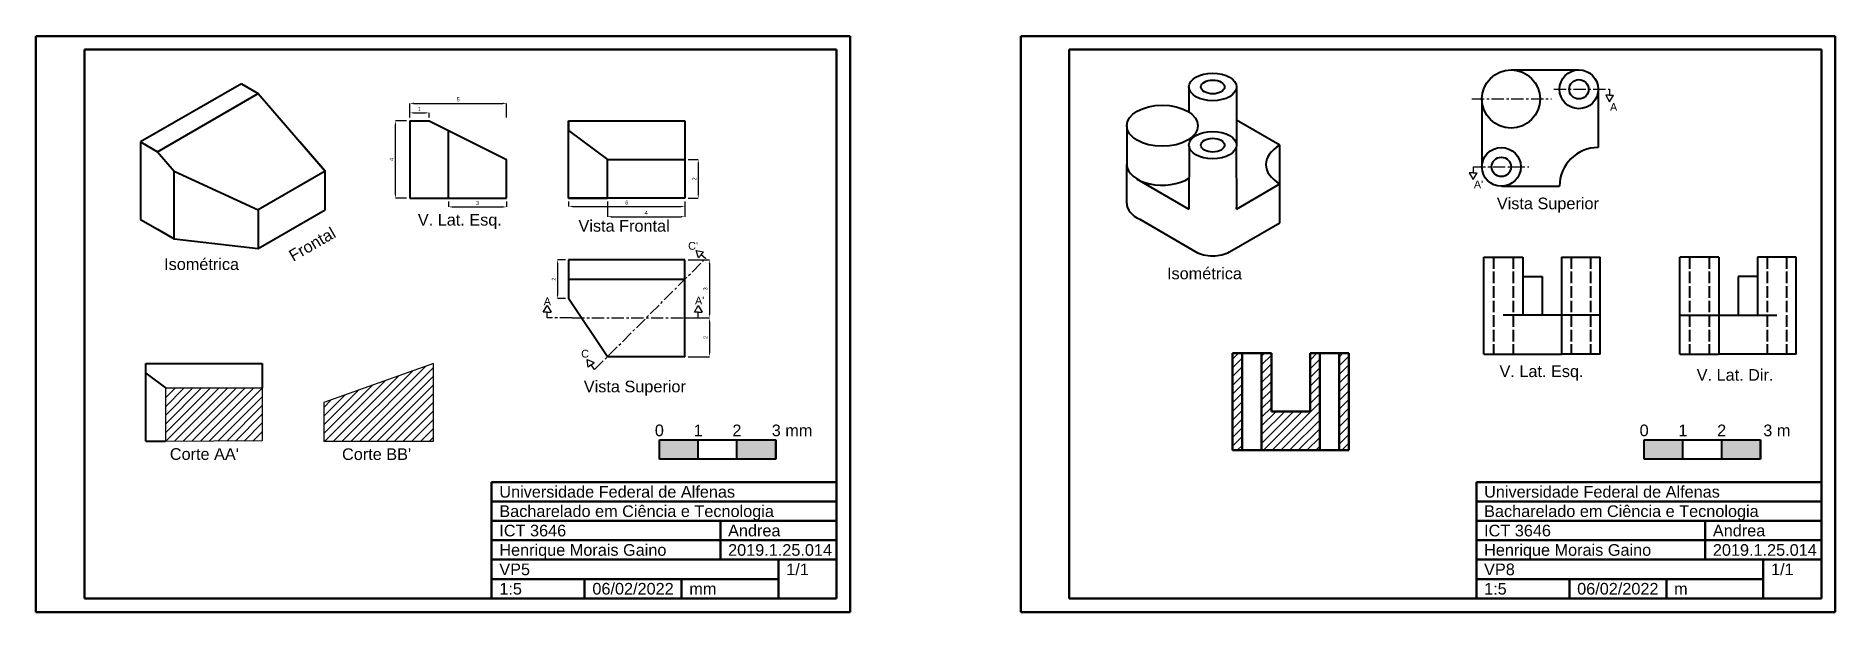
# Model space of a CAD drawing. Header units: millimetres. Extents: x 20.2 to 113, y 13.2 to 42.9.
import ezdxf
from ezdxf.enums import TextEntityAlignment as Align

# ---------------------------------------------------------------- set-up
doc = ezdxf.new("R2010")
doc.units = ezdxf.units.MM
doc.linetypes.add('ACAD_ISO02W100', pattern=[15, 12, -3])
doc.linetypes.add('CENTER', pattern=[50.8, 31.75, -6.35, 6.35, -6.35])
doc.layers.get('0').update_dxf_attribs({"lineweight": 50})
for name, color, linetype, lineweight in [('ARESTA', 6, 'Continuous', 40), ('ARESTA NV', 6, 'ACAD_ISO02W100', 40), ('COTAS', 1, 'Continuous', 15), ('EIXOS', 5, 'CENTER', 30), ('HACHURA', 3, 'CENTER', 15), ('TEXTO', 4, 'Continuous', 30)]:
    doc.layers.add(name, color=color, linetype=linetype, lineweight=lineweight)
doc.styles.get("Standard").update_dxf_attribs({"font": 'arial.ttf'})
doc.styles.add('style1', font='arial.ttf', dxfattribs={"height": 0.6})
doc.styles.add('style1-5 cota', font='arial.ttf', dxfattribs={"height": 1})
doc.dimstyles.new('Copy of cota 1-5', dxfattribs={"dimtxt": 0.2, "dimasz": 0.2, "dimexe": 0, "dimexo": 0.1625, "dimgap": 0.1, "dimtad": 1, "dimtxsty": 'Standard', "dimcen": 0.09, "dimclrd": 256, "dimclre": 256, "dimclrt": 256, "dimadec": 0, "dimazin": 0, "dimtfac": 1, "dimtmove": 0, "dimatfit": 3, "dimfxl": 1, "dimarcsym": 0})

# ---------------------------------------------------------------- blocks, each defined once
blk = doc.blocks.new('*D48')
at = {"layer": 'COTAS', "lineweight": -2, "transparency": 16777216}
for p, q in [((39.438, 38.666), (39.438, 39.399)), ((39.638, 39.399), (44.238, 39.399)), ((44.438, 38.666), (44.438, 39.399))]:
    blk.add_line(p, q, dxfattribs=at)
at = {"layer": 'COTAS', "transparency": 16777216}
for points in [[(39.638, 39.433), (39.638, 39.366), (39.438, 39.399)], [(44.238, 39.433), (44.238, 39.366), (44.438, 39.399)]]:
    blk.add_solid(points, dxfattribs=at)
at = {"layer": 'Defpoints', "color": 0, "transparency": 16777216}
for p in [(44.438, 39.399), (39.438, 38.503), (44.438, 38.503)]:
    blk.add_point(p, dxfattribs=at)
at = {"layer": 'COTAS', "transparency": 16777216, "insert": (41.938, 39.601), "char_height": 0.2, "attachment_point": 5}
blk.add_mtext('5', dxfattribs=at)
blk = doc.blocks.new('*D49')
at = {"layer": 'COTAS', "lineweight": -2, "transparency": 16777216}
for p, q in [((41.438, 34.341), (41.438, 34.057)), ((44.438, 34.341), (44.438, 34.057)), ((41.638, 34.057), (44.238, 34.057))]:
    blk.add_line(p, q, dxfattribs=at)
at = {"layer": 'COTAS', "transparency": 16777216}
for points in [[(41.638, 34.09), (41.638, 34.024), (41.438, 34.057)], [(44.238, 34.09), (44.238, 34.024), (44.438, 34.057)]]:
    blk.add_solid(points, dxfattribs=at)
at = {"layer": 'Defpoints', "color": 0, "transparency": 16777216}
for p in [(41.438, 34.503), (44.438, 34.503), (44.438, 34.057)]:
    blk.add_point(p, dxfattribs=at)
at = {"layer": 'COTAS', "transparency": 16777216, "insert": (42.938, 34.259), "char_height": 0.2, "attachment_point": 5}
blk.add_mtext('3', dxfattribs=at)
blk = doc.blocks.new('*D50')
at = {"layer": 'COTAS', "lineweight": -2, "transparency": 16777216}
for p, q in [((47.635, 34.341), (47.635, 34.082)), ((53.635, 34.341), (53.635, 34.082)), ((47.835, 34.082), (53.435, 34.082))]:
    blk.add_line(p, q, dxfattribs=at)
at = {"layer": 'COTAS', "transparency": 16777216}
for points in [[(47.835, 34.115), (47.835, 34.048), (47.635, 34.082)], [(53.435, 34.115), (53.435, 34.048), (53.635, 34.082)]]:
    blk.add_solid(points, dxfattribs=at)
at = {"layer": 'Defpoints', "color": 0, "transparency": 16777216}
for p in [(47.635, 34.503), (53.635, 34.503), (53.635, 34.082)]:
    blk.add_point(p, dxfattribs=at)
at = {"layer": 'COTAS', "transparency": 16777216, "insert": (50.635, 34.284), "char_height": 0.2, "attachment_point": 5}
blk.add_mtext('6', dxfattribs=at)
blk = doc.blocks.new('*D51')
at = {"layer": 'COTAS', "lineweight": -2, "transparency": 16777216}
for p, q in [((39.275, 38.503), (38.708, 38.503)), ((38.708, 34.703), (38.708, 38.303)), ((39.275, 34.503), (38.708, 34.503))]:
    blk.add_line(p, q, dxfattribs=at)
at = {"layer": 'COTAS', "transparency": 16777216}
for points in [[(38.675, 38.303), (38.741, 38.303), (38.708, 38.503)], [(38.675, 34.703), (38.741, 34.703), (38.708, 34.503)]]:
    blk.add_solid(points, dxfattribs=at)
at = {"layer": 'Defpoints', "color": 0, "transparency": 16777216}
for p in [(38.708, 38.503), (39.438, 38.503), (39.438, 34.503)]:
    blk.add_point(p, dxfattribs=at)
at = {"layer": 'COTAS', "transparency": 16777216, "insert": (38.508, 36.503), "char_height": 0.2, "attachment_point": 5, "rotation": 90}
blk.add_mtext('4', dxfattribs=at)
blk = doc.blocks.new('*D52')
at = {"layer": 'COTAS', "lineweight": -2, "transparency": 16777216}
for p, q in [((53.798, 36.503), (54.322, 36.503)), ((54.322, 36.303), (54.322, 34.703)), ((53.798, 34.503), (54.322, 34.503))]:
    blk.add_line(p, q, dxfattribs=at)
at = {"layer": 'COTAS', "transparency": 16777216}
for points in [[(54.289, 36.303), (54.356, 36.303), (54.322, 36.503)], [(54.289, 34.703), (54.356, 34.703), (54.322, 34.503)]]:
    blk.add_solid(points, dxfattribs=at)
at = {"layer": 'Defpoints', "color": 0, "transparency": 16777216}
for p in [(53.635, 36.503), (53.635, 34.503), (54.322, 34.503)]:
    blk.add_point(p, dxfattribs=at)
at = {"layer": 'COTAS', "transparency": 16777216, "insert": (54.122, 35.503), "char_height": 0.2, "attachment_point": 5, "rotation": 90}
blk.add_mtext('2', dxfattribs=at)
blk = doc.blocks.new('*D53')
at = {"layer": 'COTAS', "lineweight": -2, "transparency": 16777216}
for p, q in [((49.635, 34.341), (49.635, 33.554)), ((53.635, 34.341), (53.635, 33.554)), ((49.835, 33.554), (53.435, 33.554))]:
    blk.add_line(p, q, dxfattribs=at)
at = {"layer": 'COTAS', "transparency": 16777216}
for points in [[(49.835, 33.588), (49.835, 33.521), (49.635, 33.554)], [(53.435, 33.588), (53.435, 33.521), (53.635, 33.554)]]:
    blk.add_solid(points, dxfattribs=at)
at = {"layer": 'Defpoints', "color": 0, "transparency": 16777216}
for p in [(49.635, 34.503), (53.635, 34.503), (53.635, 33.554)]:
    blk.add_point(p, dxfattribs=at)
at = {"layer": 'COTAS', "transparency": 16777216, "insert": (51.635, 33.754), "char_height": 0.2, "attachment_point": 5}
blk.add_mtext('4', dxfattribs=at)
blk = doc.blocks.new('*D54')
at = {"layer": 'COTAS', "lineweight": -2, "transparency": 16777216}
for p, q in [((39.438, 38.666), (39.438, 38.908)), ((39.638, 38.908), (40.238, 38.908)), ((40.438, 38.666), (40.438, 38.908))]:
    blk.add_line(p, q, dxfattribs=at)
at = {"layer": 'COTAS', "transparency": 16777216}
for points in [[(39.638, 38.941), (39.638, 38.874), (39.438, 38.908)], [(40.238, 38.941), (40.238, 38.874), (40.438, 38.908)]]:
    blk.add_solid(points, dxfattribs=at)
at = {"layer": 'Defpoints', "color": 0, "transparency": 16777216}
for p in [(39.438, 38.503), (40.438, 38.908), (40.438, 38.503)]:
    blk.add_point(p, dxfattribs=at)
at = {"layer": 'COTAS', "transparency": 16777216, "insert": (39.938, 39.108), "char_height": 0.2, "attachment_point": 5}
blk.add_mtext('1', dxfattribs=at)
blk = doc.blocks.new('*D56')
at = {"layer": 'COTAS', "lineweight": -2, "transparency": 16777216}
for p, q in [((47.473, 31.333), (47.066, 31.333)), ((47.066, 31.133), (47.066, 29.533)), ((47.473, 29.333), (47.066, 29.333))]:
    blk.add_line(p, q, dxfattribs=at)
at = {"layer": 'COTAS', "transparency": 16777216}
for points in [[(47.033, 31.133), (47.1, 31.133), (47.066, 31.333)], [(47.033, 29.533), (47.1, 29.533), (47.066, 29.333)]]:
    blk.add_solid(points, dxfattribs=at)
at = {"layer": 'Defpoints', "color": 0, "transparency": 16777216}
for p in [(47.635, 31.333), (47.066, 29.333), (47.635, 29.333)]:
    blk.add_point(p, dxfattribs=at)
at = {"layer": 'COTAS', "transparency": 16777216, "insert": (46.866, 30.333), "char_height": 0.2, "attachment_point": 5, "rotation": 90}
blk.add_mtext('2', dxfattribs=at)
blk = doc.blocks.new('*D103')
at = {"layer": 'COTAS', "lineweight": -2, "transparency": 16777216}
for p, q in [((53.798, 31.333), (54.894, 31.333)), ((54.894, 31.133), (54.894, 28.533)), ((53.798, 28.333), (54.894, 28.333))]:
    blk.add_line(p, q, dxfattribs=at)
at = {"layer": 'COTAS', "transparency": 16777216}
for points in [[(54.861, 31.133), (54.927, 31.133), (54.894, 31.333)], [(54.861, 28.533), (54.927, 28.533), (54.894, 28.333)]]:
    blk.add_solid(points, dxfattribs=at)
at = {"layer": 'Defpoints', "color": 0, "transparency": 16777216}
for p in [(53.635, 31.333), (53.635, 28.333), (54.894, 28.333)]:
    blk.add_point(p, dxfattribs=at)
at = {"layer": 'COTAS', "transparency": 16777216, "insert": (54.692, 29.833), "char_height": 0.2, "attachment_point": 5, "rotation": 90}
blk.add_mtext('3', dxfattribs=at)
blk = doc.blocks.new('*D104')
at = {"layer": 'COTAS', "lineweight": -2, "transparency": 16777216}
for p, q in [((53.798, 28.333), (54.897, 28.333)), ((54.897, 28.133), (54.897, 26.533)), ((53.798, 26.333), (54.897, 26.333))]:
    blk.add_line(p, q, dxfattribs=at)
at = {"layer": 'COTAS', "transparency": 16777216}
for points in [[(54.864, 28.133), (54.931, 28.133), (54.897, 28.333)], [(54.864, 26.533), (54.931, 26.533), (54.897, 26.333)]]:
    blk.add_solid(points, dxfattribs=at)
at = {"layer": 'Defpoints', "color": 0, "transparency": 16777216}
for p in [(53.635, 28.333), (53.635, 26.333), (54.897, 26.333)]:
    blk.add_point(p, dxfattribs=at)
at = {"layer": 'COTAS', "transparency": 16777216, "insert": (54.697, 27.333), "char_height": 0.2, "attachment_point": 5, "rotation": 90}
blk.add_mtext('2', dxfattribs=at)

msp = doc.modelspace()

# ---------------------------------------------------------------- hatches: boundary and pattern name
at = {"layer": 'ARESTA', "transparency": 33554687}
h = msp.add_hatch(color=256, dxfattribs=at)
h.dxf.hatch_style = 1
h.paths.add_polyline_path([(52.314, 22.056), (52.314, 21.056), (54.314, 21.056), (54.314, 22.056)])
h.paths.add_polyline_path([(56.314, 22.056), (56.314, 21.056), (58.314, 21.056), (58.314, 22.056)])
h = msp.add_hatch(color=256, dxfattribs=at)
h.dxf.hatch_style = 1
h.paths.add_polyline_path([(103.11, 22.056), (103.11, 21.056), (105.11, 21.056), (105.11, 22.056)])
h.paths.add_polyline_path([(107.11, 22.056), (107.11, 21.056), (109.11, 21.056), (109.11, 22.056)])
at = {"layer": 'HACHURA', "transparency": 33554687}
h = msp.add_hatch(dxfattribs=at)
h.set_pattern_fill('ANSI31', color=256, scale=0.1)
h.paths.add_polyline_path([(83.882, 26.51), (83.382, 26.51), (83.382, 21.51), (83.882, 21.51), (86.382, 21.51), (86.382, 26.51), (85.882, 26.51), (85.882, 25.51), (85.882, 23.51), (84.882, 23.51), (83.882, 23.51)])
h.paths.add_polyline_path([(87.882, 25.51), (87.882, 26.51), (87.382, 26.51), (87.382, 21.51), (87.882, 21.51), (87.882, 23.51)])
h.paths.add_polyline_path([(82.382, 26.51), (81.882, 26.51), (81.882, 21.51), (82.382, 21.51)])
h = msp.add_hatch(dxfattribs=at)
h.set_pattern_fill('ANSI31', color=256, scale=0.1)
h.set_pattern_definition([(45, (-0.8034, -4.4586), (-0.2245064, 0.2245064), [])])
h.paths.add_polyline_path([(40.665, 21.979), (40.665, 25.979), (35.005, 23.979), (35.005, 21.979)])

# ---------------------------------------------------------------- linework, layer by layer
at = {"transparency": 33554687}
for p, q in [((20.16, 13.171), (20.16, 42.871)), ((20.16, 42.871), (62.16, 42.871)), ((62.16, 42.871), (62.16, 13.171)), ((70.956, 13.171), (70.956, 42.871)), ((70.956, 42.871), (112.956, 42.871)), ((112.956, 42.871), (112.956, 13.171)), ((22.66, 13.871), (22.66, 42.171)), ((22.66, 42.171), (61.46, 42.171)), ((61.46, 42.171), (61.46, 13.871)), ((73.456, 13.871), (73.456, 42.171)), ((73.456, 42.171), (112.256, 42.171)), ((112.256, 42.171), (112.256, 13.871)), ((83.882, 26.51), (81.882, 26.51)), ((81.882, 21.51), (81.882, 26.51)), ((82.382, 26.51), (82.382, 21.51)), ((83.382, 26.51), (82.382, 26.51)), ((83.382, 21.51), (83.382, 26.51)), ((83.382, 26.51), (83.382, 26.51)), ((83.882, 26.51), (83.882, 23.51)), ((87.882, 26.51), (85.882, 26.51)), ((85.882, 25.51), (85.882, 26.51)), ((86.382, 21.51), (86.382, 26.51)), ((86.382, 26.51), (87.382, 26.51)), ((87.382, 26.51), (87.382, 21.51)), ((87.882, 26.51), (87.882, 23.51)), ((85.882, 23.51), (85.882, 25.51)), ((87.882, 25.51), (87.882, 21.51)), ((84.882, 23.51), (83.882, 23.51)), ((84.882, 23.51), (85.882, 23.51)), ((87.882, 23.51), (87.882, 21.51)), ((81.882, 21.51), (83.882, 21.51)), ((82.382, 21.51), (83.382, 21.51)), ((87.882, 21.51), (83.882, 21.51)), ((85.882, 21.51), (87.882, 21.51)), ((87.382, 21.51), (86.382, 21.51)), ((43.66, 13.871), (43.66, 19.871)), ((43.66, 19.871), (61.46, 19.871)), ((61.46, 19.871), (61.46, 13.871)), ((94.456, 13.871), (94.456, 19.871)), ((94.456, 19.871), (112.256, 19.871)), ((112.256, 19.871), (112.256, 13.871)), ((43.66, 18.871), (61.46, 18.871)), ((94.456, 18.871), (112.256, 18.871)), ((43.66, 17.871), (61.46, 17.871)), ((55.46, 17.871), (55.46, 15.871)), ((94.456, 17.871), (112.256, 17.871)), ((106.256, 17.871), (106.256, 15.871)), ((43.66, 16.871), (61.46, 16.871)), ((94.456, 16.871), (112.256, 16.871)), ((43.66, 15.871), (61.46, 15.871)), ((58.46, 15.871), (58.46, 13.871)), ((94.456, 15.871), (112.256, 15.871)), ((109.256, 15.871), (109.256, 13.871)), ((43.66, 14.871), (58.46, 14.871)), ((48.46, 14.871), (48.46, 13.871)), ((53.46, 14.871), (53.46, 13.871)), ((94.456, 14.871), (109.256, 14.871)), ((99.256, 14.871), (99.256, 13.871)), ((104.256, 14.871), (104.256, 13.871)), ((62.16, 13.171), (20.16, 13.171)), ((61.46, 13.871), (22.66, 13.871)), ((61.46, 13.871), (43.66, 13.871)), ((43.66, 13.871), (61.46, 13.871)), ((112.956, 13.171), (70.956, 13.171)), ((112.256, 13.871), (73.456, 13.871)), ((112.256, 13.871), (94.456, 13.871)), ((94.456, 13.871), (112.256, 13.871))]:
    msp.add_line(p, q, dxfattribs=at)
at = {"ltscale": 0.05, "transparency": 33554687}
for p, q in [((82.382, 26.51), (82.382, 21.51)), ((83.382, 26.51), (83.382, 21.51)), ((86.382, 26.51), (86.382, 21.51)), ((87.382, 26.51), (87.382, 21.51))]:
    msp.add_line(p, q, dxfattribs=at)
at = {"layer": 'ARESTA', "transparency": 33554687}
for p, q in [((30.753, 40.407), (25.557, 37.407)), ((26.423, 36.907), (31.619, 39.907)), ((30.753, 40.407), (31.619, 39.907)), ((31.619, 39.907), (35.083, 35.907)), ((79.633, 40.243), (79.633, 38.948)), ((82.082, 40.243), (82.082, 37.243)), ((39.438, 38.503), (39.438, 34.503)), ((39.438, 38.503), (40.438, 38.503)), ((40.438, 38.503), (44.438, 36.503)), ((47.635, 34.503), (47.635, 38.503)), ((47.635, 38.503), (53.635, 38.503)), ((47.635, 38.503), (47.635, 38.503)), ((47.635, 38.503), (47.635, 38.003)), ((53.635, 38.503), (53.635, 34.503)), ((76.422, 38.243), (76.422, 36.243)), ((84.322, 37.243), (82.082, 38.536)), ((25.557, 37.407), (25.557, 33.407)), ((25.557, 37.407), (26.423, 36.907)), ((35.083, 35.907), (33.774, 37.419)), ((41.438, 34.503), (41.438, 38.003)), ((47.635, 38.003), (49.635, 36.503)), ((79.634, 37.213), (79.633, 33.95)), ((82.07, 37.143), (82.078, 33.948)), ((84.322, 35.243), (84.322, 37.243)), ((26.423, 36.907), (27.289, 35.907)), ((44.438, 34.503), (44.438, 36.503)), ((49.635, 34.503), (49.635, 36.503)), ((49.635, 36.503), (53.635, 36.503)), ((76.422, 34.243), (76.422, 36.243)), ((27.289, 32.407), (27.289, 35.907)), ((27.289, 35.907), (31.619, 33.907)), ((35.083, 35.907), (31.619, 33.907)), ((35.083, 33.907), (35.083, 35.907)), ((76.965, 35.49), (79.633, 33.95)), ((39.438, 34.503), (44.438, 34.503)), ((39.438, 34.503), (41.438, 34.503)), ((53.635, 34.503), (47.635, 34.503)), ((47.635, 34.503), (49.635, 34.503)), ((82.078, 33.948), (84.322, 35.243)), ((84.322, 33.243), (84.322, 35.243)), ((25.557, 33.407), (26.423, 32.907)), ((31.619, 31.907), (35.083, 33.907)), ((31.619, 33.907), (31.619, 31.907)), ((77.099, 33.421), (79.99, 31.744)), ((26.423, 32.907), (27.289, 32.407)), ((81.724, 31.743), (84.322, 33.243)), ((27.289, 32.407), (31.619, 31.907)), ((53.635, 31.333), (47.635, 31.333)), ((47.635, 31.333), (47.635, 29.333)), ((47.635, 31.333), (47.635, 30.333)), ((53.635, 26.333), (53.635, 31.333)), ((94.847, 26.474), (94.847, 31.474)), ((94.847, 31.474), (96.847, 31.474)), ((96.847, 31.474), (96.847, 28.474)), ((96.847, 31.474), (96.847, 30.474)), ((98.847, 31.474), (98.847, 28.474)), ((98.847, 31.474), (100.847, 31.474)), ((100.847, 26.474), (100.847, 31.474)), ((106.956, 31.474), (104.956, 31.474)), ((104.956, 26.474), (104.956, 31.474)), ((106.956, 31.474), (106.956, 28.474)), ((110.956, 31.474), (108.956, 31.474)), ((108.956, 31.474), (108.956, 28.474)), ((108.956, 31.474), (108.956, 30.474)), ((110.956, 26.474), (110.956, 31.474)), ((47.635, 30.333), (53.635, 30.333)), ((96.847, 30.474), (97.847, 30.474)), ((97.847, 30.474), (97.847, 28.474)), ((108.956, 30.474), (107.956, 30.474)), ((107.956, 30.474), (107.956, 28.474)), ((49.635, 26.333), (47.635, 29.333)), ((100.847, 28.474), (95.847, 28.474)), ((98.847, 28.474), (98.847, 26.474)), ((104.956, 28.474), (109.956, 28.474)), ((106.956, 28.474), (106.956, 26.474)), ((53.635, 26.333), (49.635, 26.333)), ((94.847, 26.474), (98.847, 26.474)), ((100.847, 26.474), (98.847, 26.474)), ((104.956, 26.474), (106.956, 26.474)), ((110.956, 26.474), (106.956, 26.474)), ((25.834, 21.979), (25.834, 25.979)), ((25.834, 25.979), (31.834, 25.979)), ((25.834, 25.479), (26.834, 24.729)), ((31.834, 25.979), (31.834, 24.729)), ((31.834, 24.729), (31.834, 24.715)), ((25.834, 21.979), (26.834, 21.979)), ((52.314, 21.056), (52.314, 22.056)), ((52.314, 22.056), (54.314, 22.056)), ((54.314, 22.056), (56.314, 22.056)), ((54.314, 21.056), (54.314, 22.056)), ((56.314, 22.056), (58.314, 22.056)), ((56.314, 21.056), (56.314, 22.056)), ((58.314, 22.056), (58.314, 21.056)), ((58.314, 21.056), (58.314, 22.056)), ((103.11, 21.056), (103.11, 22.056)), ((103.11, 22.056), (105.11, 22.056)), ((105.11, 22.056), (107.11, 22.056)), ((105.11, 21.056), (105.11, 22.056)), ((107.11, 22.056), (109.11, 22.056)), ((107.11, 21.056), (107.11, 22.056)), ((109.11, 22.056), (109.11, 21.056)), ((109.11, 21.056), (109.11, 22.056)), ((58.314, 21.056), (52.314, 21.056)), ((109.11, 21.056), (103.11, 21.056))]:
    msp.add_line(p, q, dxfattribs=at)
for centre, radius in [((96.245, 39.623), 1.5), ((99.745, 40.123), 1), ((99.745, 40.123), 0.5), ((95.745, 36.123), 1), ((95.745, 36.123), 0.5)]:
    msp.add_circle(centre, radius, dxfattribs=at)
for centre, major_axis in [((80.858, 40.243), (-1.225, 0)), ((80.858, 40.243), (-0.612, 0)), ((78.26, 38.243), (-1.837, 0)), ((80.858, 37.243), (-1.225, 0)), ((80.858, 37.243), (-0.612, 0))]:
    msp.add_ellipse(centre, major_axis=major_axis, ratio=0.57735, dxfattribs=at)
for centre, major_axis, start_param, end_param in [((86.054, 36.243), (-2.449, 0), 5.497787, 7.068583), ((78.26, 36.243), (-1.837, 0), 6.283185, 8.698574), ((78.26, 34.243), (-1.837, 0), 6.283013, 7.170153), ((80.857, 33.98), (-1.225, 0), 6.2409, 6.325219), ((80.857, 33.98), (-1.225, 0), 9.381517, 9.50348), ((80.858, 32.243), (-1.225, 0), 7.066274, 8.63938)]:
    msp.add_ellipse(centre, major_axis=major_axis, ratio=0.57735, start_param=start_param, end_param=end_param, dxfattribs=at)
at = {"layer": 'ARESTA NV', "transparency": 33554687}
for p, q in [((96.245, 41.123), (99.745, 41.123)), ((100.745, 40.123), (100.745, 37.123)), ((94.745, 39.623), (94.745, 36.123)), ((95.745, 35.123), (98.745, 35.123)), ((94.847, 31.474), (95.347, 31.474))]:
    msp.add_line(p, q, dxfattribs=at)
at = {"layer": 'ARESTA NV', "ltscale": 0.05, "transparency": 33554687}
for p, q in [((95.347, 31.474), (95.347, 26.474)), ((96.347, 31.474), (96.347, 26.474)), ((99.347, 31.474), (99.347, 26.474)), ((100.347, 31.474), (100.347, 26.474)), ((105.456, 31.474), (105.456, 26.474)), ((106.456, 31.474), (106.456, 26.474)), ((109.456, 31.474), (109.456, 26.474)), ((110.456, 31.474), (110.456, 26.474))]:
    msp.add_line(p, q, dxfattribs=at)
at = {"layer": 'ARESTA NV', "transparency": 33554687}
msp.add_arc((100.745, 35.123), 2, 90, 180, dxfattribs=at)
at = {"layer": 'Defpoints', "transparency": 33554687}
for p, q in [((40.665, 25.979), (35.005, 23.979)), ((40.665, 21.979), (40.665, 25.979)), ((26.834, 24.729), (31.834, 24.729)), ((26.834, 24.729), (26.834, 21.979)), ((31.834, 24.715), (31.834, 24.729)), ((31.834, 24.715), (31.834, 22.021)), ((35.005, 23.979), (35.005, 21.979)), ((26.834, 21.979), (31.834, 22.021)), ((35.005, 21.979), (40.665, 21.979))]:
    msp.add_line(p, q, dxfattribs=at)
at = {"layer": 'EIXOS', "ltscale": 0.02, "transparency": 33554687}
for p, q in [((98.455, 40.123), (101.328, 40.123)), ((94.228, 39.623), (98.34, 39.623)), ((94.293, 36.123), (97.166, 36.123)), ((48.974, 25.672), (54.693, 31.391)), ((54.693, 31.391), (54.69, 31.388)), ((47.82, 28.333), (46.529, 28.333)), ((47.82, 28.333), (53.82, 28.333)), ((53.82, 28.333), (54.32, 28.333))]:
    msp.add_line(p, q, dxfattribs=at)
at = {"layer": 'EIXOS', "transparency": 33554687}
for p, q in [((101.328, 40.123), (101.328, 39.823)), ((101.327, 39.823), (101.127, 39.823)), ((101.127, 39.823), (101.327, 39.477)), ((101.327, 39.823), (101.527, 39.823)), ((101.327, 39.477), (101.527, 39.823)), ((94.292, 35.823), (94.092, 35.823)), ((94.092, 35.823), (94.292, 35.477)), ((94.292, 35.823), (94.492, 35.823)), ((94.292, 35.477), (94.492, 35.823)), ((94.293, 36.123), (94.293, 35.823)), ((54.335, 31.437), (54.205, 31.815)), ((54.205, 31.815), (54.597, 31.739)), ((54.466, 31.588), (54.335, 31.437)), ((54.466, 31.588), (54.597, 31.739)), ((54.693, 31.391), (54.466, 31.588)), ((46.329, 28.633), (46.529, 28.98)), ((46.529, 28.98), (46.729, 28.633)), ((54.124, 28.633), (54.324, 28.98)), ((54.324, 28.98), (54.524, 28.633)), ((46.529, 28.633), (46.329, 28.633)), ((46.529, 28.633), (46.729, 28.633)), ((46.529, 28.333), (46.529, 28.633)), ((54.324, 28.633), (54.124, 28.633)), ((54.324, 28.333), (54.324, 28.633)), ((54.324, 28.633), (54.524, 28.633)), ((48.635, 25.795), (48.59, 26.192)), ((48.59, 26.192), (48.957, 26.032)), ((48.796, 25.914), (48.957, 26.032)), ((48.796, 25.914), (48.635, 25.795)), ((48.974, 25.672), (48.796, 25.914))]:
    msp.add_line(p, q, dxfattribs=at)
at = {"layer": 'HACHURA', "linetype": 'Continuous', "transparency": 33554687}
for p, q in [((26.834, 24.655), (26.909, 24.729)), ((26.834, 24.206), (27.358, 24.729)), ((26.834, 23.757), (27.807, 24.729)), ((26.834, 23.308), (28.256, 24.729)), ((26.834, 22.858), (28.705, 24.729)), ((26.834, 22.409), (29.154, 24.729)), ((26.853, 21.979), (29.603, 24.729)), ((27.302, 21.979), (30.052, 24.729)), ((27.751, 21.979), (30.501, 24.729)), ((28.2, 21.979), (30.95, 24.729)), ((28.649, 21.979), (31.399, 24.729)), ((29.098, 21.979), (31.834, 24.715)), ((29.547, 21.979), (31.834, 24.266)), ((29.996, 21.979), (31.834, 23.817)), ((30.445, 21.979), (31.834, 23.368)), ((30.894, 21.979), (31.834, 22.919)), ((31.343, 21.979), (31.834, 22.47)), ((31.792, 21.979), (31.834, 22.021))]:
    msp.add_line(p, q, dxfattribs=at)

# ---------------------------------------------------------------- texts
at = {"layer": 'ARESTA', "transparency": 33554687, "style": 'style1'}
for s, p in [('0', (52.314, 22.056)), ('1', (54.314, 22.056)), ('2', (56.314, 22.056)), ('3 mm', (59.159, 22.056)), ('0', (103.11, 22.056)), ('1', (105.11, 22.056)), ('2', (107.11, 22.056)), ('3 m', (109.955, 22.056))]:
    msp.add_text(s, height=0.6, dxfattribs=at).set_placement(p, align=Align.BOTTOM_CENTER)
at = {"layer": 'EIXOS', "transparency": 33554687, "char_height": 0.4, "width": 1.2349, "attachment_point": 1, "style": 'style1'}
for s, insert in [('A', (101.349, 39.414)), ("A'", (94.327, 35.418)), ("C'", (53.799, 32.25)), ('A', (46.35, 29.39)), ("A'", (54.151, 29.43)), ('C', (48.282, 26.691))]:
    msp.add_mtext(s, dxfattribs=dict(at, insert=insert))
at = {"layer": 'TEXTO', "transparency": 33554687, "style": 'style1'}
for s, p in [("Corte AA'", (27.064, 21.016)), ("Corte BB'", (35.948, 21.01))]:
    msp.add_text(s, height=0.6, dxfattribs=at).set_placement(p)
for s, p in [('Universidade Federal de Alfenas', (44.06, 19.671)), ('Universidade Federal de Alfenas', (94.856, 19.671)), ('Bacharelado em Ciência e Tecnologia', (44.06, 18.671)), ('Bacharelado em Ciência e Tecnologia', (94.856, 18.671)), ('ICT 3646', (44.06, 17.671)), ('Andrea', (55.86, 17.671)), ('ICT 3646', (94.856, 17.671)), ('Andrea', (106.656, 17.671)), ('Henrique Morais Gaino', (44.06, 16.671)), ('Henrique Morais Gaino', (94.856, 16.671)), ('2019.1.25.014', (55.86, 16.671)), ('2019.1.25.014', (106.656, 16.671)), ('VP5', (44.06, 15.671)), ('1/1', (58.86, 15.671)), ('VP8', (94.856, 15.671)), ('1/1', (109.656, 15.671)), ('1:5', (44.06, 14.671)), ('06/02/2022', (48.86, 14.671)), ('mm', (53.86, 14.671)), ('1:5', (94.856, 14.671)), ('06/02/2022', (99.656, 14.671)), ('m', (104.656, 14.671))]:
    msp.add_text(s, height=0.6, dxfattribs=at).set_placement(p, align=Align.TOP_LEFT)
at = {"layer": 'TEXTO', "transparency": 33554687, "char_height": 0.6, "attachment_point": 1, "style": 'style1'}
for s, insert, width in [('Vista Superior', (95.513, 34.539), 5.49222), ('Vista Frontal', (48.143, 33.381), 4.91589), ('Vista Superior', (48.418, 25.099), 5.49222)]:
    msp.add_mtext(s, dxfattribs=dict(at, insert=insert, width=width))
for s, insert in [('V. Lat. Esq.', (39.857, 33.695)), ('Isométrica', (26.77, 31.407)), ('Isométrica', (78.5, 30.928)), ('V. Lat. Esq.', (95.65, 25.885)), ('V. Lat. Dir.', (105.821, 25.697))]:
    msp.add_mtext(s, dxfattribs=dict(at, insert=insert))
at = {"layer": 'TEXTO', "transparency": 33554687, "insert": (33.127, 31.746), "char_height": 0.6, "width": 1.78103, "attachment_point": 1, "rotation": 30, "style": 'style1-5 cota'}
msp.add_mtext('Frontal', dxfattribs=at)

# ---------------------------------------------------------------- dimensions: what is measured, and where the dimension line sits
at = {"layer": 'COTAS', "transparency": 33554687}
for base, p1, p2, picture, middle in [((44.438, 39.399), (39.438, 38.503), (44.438, 38.503), '*D48', (41.938, 39.601)), ((40.438, 38.908), (39.438, 38.503), (40.438, 38.503), '*D54', (39.938, 39.108)), ((44.438, 34.057), (41.438, 34.503), (44.438, 34.503), '*D49', (42.938, 34.259)), ((53.635, 34.082), (47.635, 34.503), (53.635, 34.503), '*D50', (50.635, 34.284)), ((53.635, 33.554), (49.635, 34.503), (53.635, 34.503), '*D53', (51.635, 33.754))]:
    dim = msp.add_linear_dim(base=base, p1=p1, p2=p2, dimstyle='Copy of cota 1-5', dxfattribs=at)
    dim.commit()
    dim.dimension.update_dxf_attribs({"geometry": picture, "text_midpoint": middle})
for base, p1, p2, picture, middle in [((38.708, 38.503), (39.438, 34.503), (39.438, 38.503), '*D51', (38.508, 36.503)), ((54.322, 34.503), (53.635, 36.503), (53.635, 34.503), '*D52', (54.122, 35.503)), ((47.066, 29.333), (47.635, 31.333), (47.635, 29.333), '*D56', (46.866, 30.333)), ((54.894, 28.333), (53.635, 31.333), (53.635, 28.333), '*D103', (54.692, 29.833)), ((54.897, 26.333), (53.635, 28.333), (53.635, 26.333), '*D104', (54.697, 27.333))]:
    dim = msp.add_linear_dim(base=base, p1=p1, p2=p2, angle=90, dimstyle='Copy of cota 1-5', dxfattribs=at)
    dim.commit()
    dim.dimension.update_dxf_attribs({"geometry": picture, "text_midpoint": middle})

doc.saveas('drawing.dxf')
